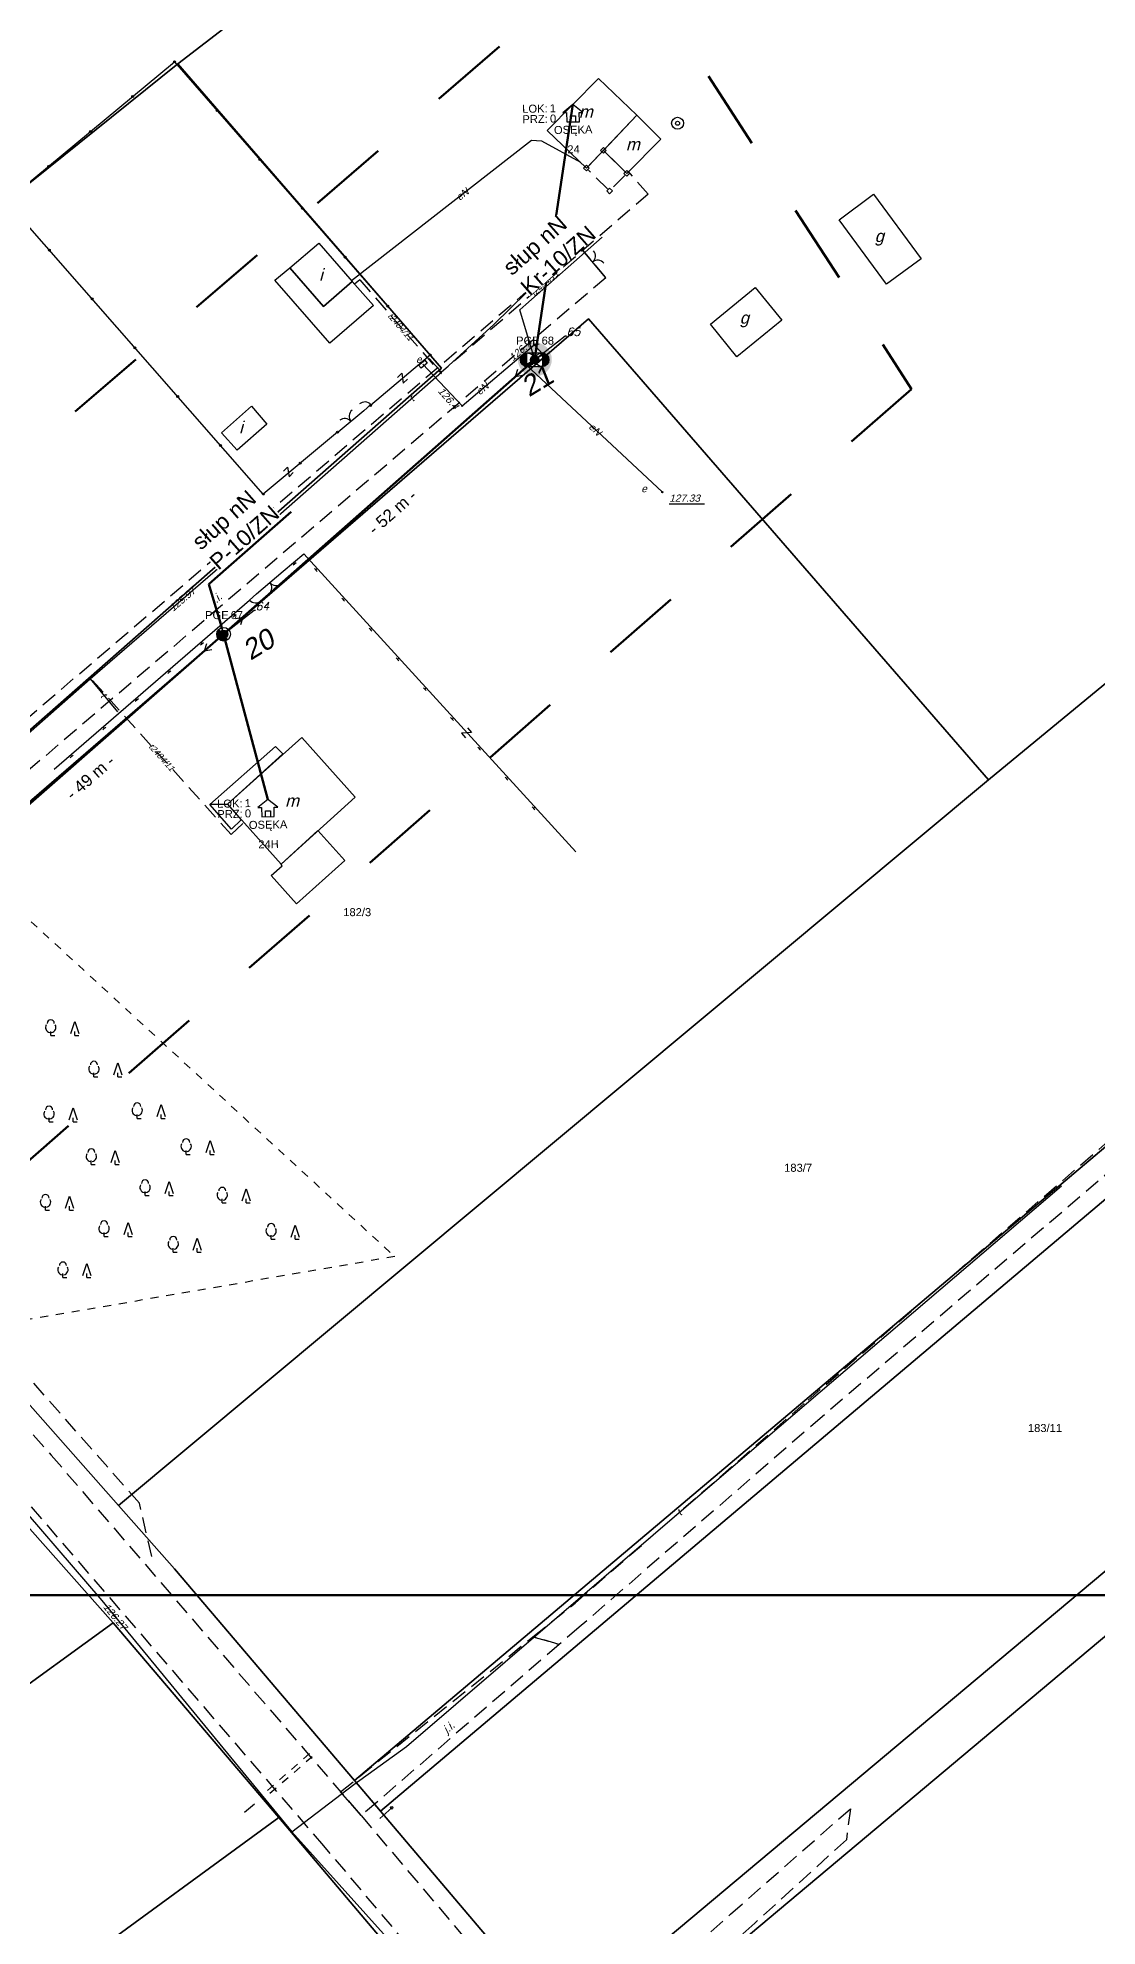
# Model space of a CAD drawing. Header units: metres. Extents: x 7542702 to 7555152, y 5804026 to 5815503.
# Drawn here: x 7544977.4 to 7545109.9, y 5807227.2 to 5807463.3 of the extents above; entities that cross this region are included whole.
import ezdxf
from ezdxf import colors
from ezdxf.entities.mleader import LeaderData, LeaderLine
from ezdxf.enums import TextEntityAlignment as Align
from ezdxf.math import Vec2, Vec3

# ---------------------------------------------------------------- set-up
doc = ezdxf.new("R2010")
doc.units = ezdxf.units.M
for name, pattern in [('4001', [0]), ('4002', [2, 1, -1]), ('4003', [3, 2, -1])]:
    doc.linetypes.add(name, pattern=pattern)
doc.layers.add('!tele', color=30, linetype='Continuous', lineweight=50, plot=False)
for name, color, linetype, lineweight in [('!trafo', 6, '4002', 50), ('_KABEL_ABONENCKI_NAPOWIETRZNY', 104, 'Continuous', 50), ('_MUFA', 202, 'Continuous', 30), ('_numery slupow etap 4 cz. 2', 7, 'Continuous', 40), ('_PA_OPCJONALNE', 1, 'Continuous', 30), ('_SIEC_NAPOWIETRZNA', 5, 'Continuous', 50), ('_SLUP_DZIERZAWIONY_ENERGETYCZNY', 1, 'Continuous', 30)]:
    doc.layers.add(name, color=color, linetype=linetype, lineweight=lineweight)
for name, color, linetype in [('_MM mufy', 3, 'Continuous'), ('_MM opisy', 7, 'Continuous'), ('_MM slupy', 5, 'Continuous'), ('Budynki', 7, 'Continuous'), ('Drogi', 135, 'Continuous'), ('Dzialki', 165, 'Continuous'), ('Elementy_budynkow', 7, 'Continuous'), ('Linie_napowietrzne', 184, 'Continuous'), ('makro-numeracja-punktow', 7, 'Continuous'), ('Ogrodzenia', 184, 'Continuous'), ('Projekty', 252, 'Continuous'), ('Roslinnosc', 104, 'Continuous'), ('Uz_Energia', 1, 'Continuous'), ('Uz_Specjalne', 7, 'Continuous'), ('Uz_Telekomunikacja', 252, 'Continuous'), ('Wody', 184, 'Continuous')]:
    doc.layers.add(name, color=color, linetype=linetype)
doc.layers.add('DIM', color=7, linetype='Continuous', plot=False)
doc.layers.get('_MUFA').off()
doc.styles.add('DYN_DIM', font='arial.ttf')
doc.styles.add('GeodText', font='romans.shx', dxfattribs={"oblique": 14.323945})
doc.styles.get("Standard").update_dxf_attribs({"font": 'arial.ttf'})
doc.dimstyles.new('opis linie', dxfattribs={"dimtxt": 1.5, "dimasz": 0.18, "dimexe": 0.18, "dimexo": 0.0625, "dimgap": 2.5, "dimtad": 4, "dimdec": 0, "dimzin": 0, "dimdsep": 46, "dimtxsty": 'Standard', "dimcen": 0.09, "dimse1": 1, "dimse2": 1, "dimsd1": 1, "dimsd2": 1, "dimclrt": 256, "dimadec": 0, "dimazin": 0, "dimtfac": 1, "dimtdec": 0, "dimtofl": 0, "dimtmove": 0, "dimatfit": 3, "dimfxl": 1, "dimtfill": 1, "dimtolj": 1, "dimtzin": 0, "dimarcsym": 0})
doc.dimstyles.get("Standard").update_dxf_attribs({"dimtxt": 0.18, "dimasz": 0.18, "dimexe": 0.18, "dimexo": 0.0625, "dimgap": 0.09, "dimtad": 0, "dimtih": 1, "dimtoh": 1, "dimdec": 4, "dimzin": 0, "dimdsep": 46, "dimtxsty": 'Standard', "dimcen": 0.09, "dimadec": 0, "dimazin": 0, "dimtfac": 1, "dimtdec": 4, "dimtofl": 0, "dimtmove": 0, "dimatfit": 3, "dimfxl": 1, "dimtolj": 1, "dimtzin": 0, "dimarcsym": 0})

# ---------------------------------------------------------------- blocks, each defined once
blk = doc.blocks.new('1291')
at = {"layer": 'Ogrodzenia', "color": 7, "linetype": 'Continuous'}
for p, q in [((-0.75, 1), (0.75, 1)), ((0.75, 1), (-0.75, -1)), ((-0.75, -1), (0.75, -1))]:
    blk.add_line(p, q, dxfattribs=at)
blk = doc.blocks.new('2284')
at = {"layer": 'Ogrodzenia', "color": 184, "linetype": 'Continuous'}
blk.add_line((0, 0), (0, 1), dxfattribs=at)
blk = doc.blocks.new('1284')
at = {"layer": 'Ogrodzenia', "color": 184, "linetype": 'Continuous'}
blk.add_arc((0, 2), 2, 270, 0, dxfattribs=at)
blk = doc.blocks.new('2283')
at = {"layer": 'Ogrodzenia', "color": 184, "linetype": 'Continuous'}
blk.add_line((0, 0), (0, 1), dxfattribs=at)
blk = doc.blocks.new('1283')
at = {"layer": 'Ogrodzenia', "color": 184, "linetype": 'Continuous'}
for centre, start, end in [((0, 2), 270, 0), ((0, -2), 0, 90)]:
    blk.add_arc(centre, 2, start, end, dxfattribs=at)
blk = doc.blocks.new('1285')
at = {"layer": 'Ogrodzenia', "color": 184, "linetype": 'Continuous'}
for p, q in [((0, 0), (0.5, 0)), ((0.5, 0.5), (0.5, -0.5))]:
    blk.add_line(p, q, dxfattribs=at)
blk = doc.blocks.new('1343')
at = {"layer": 'Budynki', "color": 7, "linetype": 'Continuous'}
for p, q in [((-0.5, 0.5), (0.5, 0.5)), ((-0.5, -0.5), (-0.5, 0.5)), ((0.5, 0.5), (0.5, -0.5)), ((0.5, -0.5), (-0.5, -0.5))]:
    blk.add_line(p, q, dxfattribs=at)
blk = doc.blocks.new('1766')
at = {"layer": 'Uz_Energia', "color": 1, "linetype": 'Continuous'}
for radius in [0.16, 0.08]:
    blk.add_circle((0, 0), radius, dxfattribs=at)
blk = doc.blocks.new('1281')
at = {"layer": 'Ogrodzenia', "color": 184, "linetype": 'Continuous'}
for radius in [0.24, 0.16, 0.08]:
    blk.add_circle((0, 0), radius, dxfattribs=at)
blk = doc.blocks.new('1433')
at = {"layer": 'Roslinnosc', "color": 104, "linetype": 'Continuous'}
for p, q in [((-3, 0), (-3, 1)), ((-3, 0), (-2, 0)), ((2, 0.5), (3, 3.5)), ((3, 3.5), (4, 0.5)), ((3, 0), (3, 1)), ((3, 0), (4, 0))]:
    blk.add_line(p, q, dxfattribs=at)
for centre, radius, start, end in [((-3, 2), 1.3, 150, 260), ((-3, 3), 0.9, 0, 180), ((-3, 2), 1.3, 280, 30)]:
    blk.add_arc(centre, radius, start, end, dxfattribs=at)
blk = doc.blocks.new('1366')
at = {"layer": 'Linie_napowietrzne', "color": 184, "linetype": 'Continuous'}
for p, q in [((0, 1), (0, 11)), ((-1, 4.8), (0, 6.5)), ((1, 4.8), (0, 6.5))]:
    blk.add_line(p, q, dxfattribs=at)
blk = doc.blocks.new('1361')
at = {"layer": 'Linie_napowietrzne', "color": 184, "linetype": 'Continuous'}
blk.add_circle((0, 0), 0.5, dxfattribs=at)
blk = doc.blocks.new('2361')
at = {"layer": 'Linie_napowietrzne', "color": 184, "linetype": 'Continuous'}
for p, q in [((0, 0.66), (0, 1)), ((0, 0.33), (0, 0.6)), ((0, 0), (0, 0.3))]:
    blk.add_line(p, q, dxfattribs=at)
blk = doc.blocks.new('1389')
at = {"layer": 'Projekty', "color": 1, "linetype": 'Continuous'}
blk.add_circle((0, 0), 0.3, dxfattribs=at)
blk = doc.blocks.new('1763')
at = {"layer": 'Uz_Energia', "color": 1, "linetype": 'Continuous'}
for radius in [0.16, 0.08]:
    blk.add_circle((0, 0), radius, dxfattribs=at)
blk = doc.blocks.new('1709')
at = {"layer": 'Uz_Specjalne', "color": 7, "linetype": 'Continuous'}
for p, q in [((-1, 0.5), (1, 0.5)), ((-1, -0.5), (-1, 0.5)), ((1, 0.5), (1, -0.5)), ((1, -0.5), (-1, -0.5))]:
    blk.add_line(p, q, dxfattribs=at)
blk = doc.blocks.new('1756')
at = {"layer": 'Uz_Telekomunikacja', "color": 220, "linetype": 'Continuous'}
for radius in [0.16, 0.08]:
    blk.add_circle((0, 0), radius, dxfattribs=at)
blk = doc.blocks.new('1651')
at = {"layer": 'Wody', "color": 184, "linetype": 'Continuous'}
for radius in [1.5, 0.5]:
    blk.add_circle((0, 0), radius, dxfattribs=at)
blk = doc.blocks.new('ADRES')
for points in [[(0.79, -2.15), (0.79, -2.15), (0.79, -0.99), (1.24, -0.99), (0, 0), (-1.24, -0.99), (-0.79, -0.99), (-0.79, -2.15), (0.79, -2.15), (0.79, -2.15)], [(-0.31, -2.15), (-0.31, -1.4), (0.31, -1.4), (0.31, -2.15)]]:
    blk.add_lwpolyline(points)
at = {"color": 212, "insert": (-3.15, -0.43), "char_height": 1, "width": 1e-16, "attachment_point": 6}
blk.add_mtext('LOK:  ', dxfattribs=at)
at = {"color": 4, "insert": (-3.15, -1.72), "char_height": 1, "width": 1e-16, "attachment_point": 6}
blk.add_mtext('PRZ: ', dxfattribs=at)
at = {"color": 7}
for tag, flags, p in [('ID_OBSZARU', 13, (29.07, 23.06)), ('WOJEWODZTWO', 13, (23.29, 19.95)), ('POWIAT', 13, (29.07, 18.51)), ('GMINA', 13, (29.07, 16.8)), ('TERC', 13, (29.07, 15.22)), ('SIMC', 13, (29.07, 13.42)), ('ULIC', 13, (29.07, 11.76)), ('SZEROKOSC_GEOGRAFICZNA', 13, (18.71, 10.18)), ('DLUGOSC_GEOGRAFICZNA', 13, (29.07, 8.25)), ('KATEGORIA_STAWKI_JEDNOSTKOWEJ_100', 13, (29.07, 4.77)), ('KWOTA_STAWKI_JEDNOSTKOWEJ_100', 13, (29.07, 2.89)), ('DOFINANSOWANIE_95', 13, (29.07, 0.87)), ('MIEJSCOWOSC', 12, (0, -3.65)), ('ULICA', 12, (0, -4.88)), ('NR_PORZADKOWY', 12, (0, -6.09))]:
    blk.add_attdef(tag, text='', height=1, dxfattribs=dict(at, flags=flags)).set_placement(p, align=Align.CENTER)
at = {"color": 1}
for tag, flags, p in [('ID_PA', 5, (29.07, 21.57)), ('RODZAJ_OBIEKTU', 5, (29.07, 6.63)), ('ZAPAS', 13, (29.07, -2.62))]:
    blk.add_attdef(tag, text='', height=1, dxfattribs=dict(at, flags=flags)).set_placement(p, align=Align.CENTER)
at = {"color": 212, "flags": 12}
blk.add_attdef('LICZBA_LOKALI', text='', height=1, dxfattribs=at).set_placement((-2.88, -0.43), align=Align.MIDDLE_LEFT)
at = {"color": 150, "flags": 12}
for tag, p in [('MUFA', (1.78, -0.93)), ('NUMER_WLOKNA', (1.86, -2.2))]:
    blk.add_attdef(tag, p, '', height=1, dxfattribs=at)
at = {"color": 7, "style": 'DYN_DIM', "flags": 13}
blk.add_attdef('ODC_FUNKCJONALNY', text='', height=1, dxfattribs=at).set_placement((29.07, -1.01), align=Align.CENTER)
at = {"color": 4, "flags": 12}
blk.add_attdef('LICZBA_SED_W_DANYM_PA', text='', height=1, dxfattribs=at).set_placement((-2.88, -1.72), align=Align.MIDDLE_LEFT)
blk = doc.blocks.new('SLUP_DZIERZAWIONY')
h = blk.add_hatch(color=256)
h.dxf.hatch_style = 1
h.paths.add_polyline_path([(0.53, 0, 1), (-0.53, 0, 1)])
at = {"lineweight": 30}
blk.add_circle((0, 0), 0.527, dxfattribs=at)
at = {"color": 7, "flags": 12}
blk.add_attdef('WLASCICIEL', text='', height=1, dxfattribs=at).set_placement((0.63, 1.89), align=Align.RIGHT)
at = {"color": 7, "style": 'DYN_DIM', "flags": 13}
blk.add_attdef('ODC_FUNKCJONALNY', text='', height=1, dxfattribs=at).set_placement((0.36, 3.33), align=Align.CENTER)
at = {"color": 7, "flags": 12}
blk.add_attdef('SLUP_NUMER', (0.87, 1.89), '', height=1, dxfattribs=at)
blk.add_attdef('TYP', text='', height=1, dxfattribs=at).set_placement((0, -2.82), align=Align.CENTER)
blk = doc.blocks.new('MUFA_II')
at = {"layer": '_MM mufy'}
h = blk.add_hatch(color=256, dxfattribs=at)
h.dxf.hatch_style = 1
h.paths.add_polyline_path([(2.15, 0.12, 1), (-2.1, -0.05, 1)])
h.paths.add_polyline_path([(-1.1, -0.01, -1), (1.15, 0.08, -1)], flags=16)
h.paths.add_polyline_path([(-0.83, 0, -1), (0.88, 0.07, -1)], flags=0)
blk = doc.blocks.new('ZN')
at = {"layer": '_MM slupy', "transparency": 33554687}
h = blk.add_hatch(color=256, dxfattribs=at)
h.dxf.hatch_style = 1
h.paths.add_polyline_path([(0, -0.86), (0, 0.86, 1)])
at = {"layer": '_MM slupy'}
blk.add_circle((0, 0), 0.857, dxfattribs=at)
blk = doc.blocks.new('R')
at = {"layer": '_MM slupy', "transparency": 33554687}
h = blk.add_hatch(color=256, dxfattribs=at)
h.dxf.hatch_style = 1
h.paths.add_polyline_path([(-0.93, -0.86), (-0.93, 0.86, 1)])
h = blk.add_hatch(color=256, dxfattribs=at)
h.dxf.hatch_style = 1
h.paths.add_polyline_path([(0.93, 0.86), (0.93, -0.86, 1)])
at = {"layer": '_MM slupy'}
for points in [[(-0.93, 0.86), (0.93, 0.86)], [(-0.93, -0.86), (0.93, -0.86)]]:
    blk.add_lwpolyline(points, dxfattribs=at)
for centre in [(-0.93, 0), (0.93, 0)]:
    blk.add_circle(centre, 0.857, dxfattribs=at)
blk = doc.blocks.new('*D170')
at = {"layer": 'Defpoints', "color": 0}
for p in [(7545039.53, 5807423.04), (7545000.13, 5807389.29), (7545000.63, 5807388.73)]:
    blk.add_point(p, dxfattribs=at)
at = {"layer": 'DIM', "insert": (7545021.74, 5807404), "char_height": 1.5, "attachment_point": 5, "rotation": 41.4125, "bg_fill": 3, "box_fill_scale": 1.1, "bg_fill_color": 9, "bg_fill_true_color": 13158600, "bg_fill_transparency": 0}
blk.add_mtext('\\A1;- 52 m -', dxfattribs=at)
blk = doc.blocks.new('*D171')
at = {"layer": 'Defpoints', "color": 0}
for p in [(7545000.63, 5807388.73), (7544963.5, 5807357.3), (7544963.99, 5807356.74)]:
    blk.add_point(p, dxfattribs=at)
at = {"layer": 'DIM', "insert": (7544983.96, 5807370.84), "char_height": 1.5, "attachment_point": 5, "rotation": 41.1239, "bg_fill": 3, "box_fill_scale": 1.1, "bg_fill_color": 9, "bg_fill_true_color": 13158600, "bg_fill_transparency": 0}
blk.add_mtext('\\A1;- 49 m -', dxfattribs=at)
blk = doc.blocks.new('q')
at = {"layer": '_MM slupy'}
blk.add_blockref('ZN', (0, 0), dxfattribs=at)
at = {"layer": '_MM opisy'}
ml = blk.add_multileader_mtext('Standard', dxfattribs=at)
ml.set_content('\\pxql;słup nN\\PP-10/ZN', color=256)
ml.set_leader_properties()
ml.build(insert=Vec2(0, 0))
ml.multileader.update_dxf_attribs({"has_text_frame": 1, "text_left_attachment_type": 5, "text_right_attachment_type": 5, "dogleg_length": 1, "arrow_head_size": 1})
ctx = ml.context
ctx.base_point, ctx.char_height, ctx.arrow_head_size, ctx.landing_gap_size, ctx.plane_origin = Vec3(3.75, 5.9), 2, 1, 1, Vec3(1.72, -1.42)
ctx.left_attachment, ctx.right_attachment = 5, 5
notes = []
notes.append((ctx, [(0, (1, 1, 0), (2.75, 5.9), (1, 0), 1, [(0, [(0, 0), (2.75, 5.9)], 0, [])])]))
ctx.mtext.insert, ctx.mtext.flow_direction = Vec3(4.75, 11.7), 5
ctx.mtext.has_bg_fill, ctx.mtext.bg_color, ctx.mtext.bg_scale_factor, ctx.mtext.bg_transparency, ctx.mtext.use_window_bg_color = 1, -1023410175, 1, 0, 1
for ctx, leaders in notes:
    for number, flags, end, landing, length, lines in leaders:
        leader = LeaderData()
        leader.index, (leader.has_last_leader_line, leader.has_dogleg_vector, leader.attachment_direction) = number, flags
        leader.last_leader_point, leader.dogleg_vector, leader.dogleg_length = Vec3(end), Vec3(landing), length
        for number, points, colour, breaks in lines:
            line = LeaderLine()
            line.index, line.vertices, line.color, line.breaks = number, Vec3.list(points), colors.encode_raw_color(colour), breaks
            leader.lines.append(line)
        ctx.leaders.append(leader)

msp = doc.modelspace()

# ---------------------------------------------------------------- linework, layer by layer
at = {"layer": '!tele'}
msp.add_lwpolyline([(7544929.19, 5807327.08), (7544963.99, 5807356.74), (7545000.63, 5807388.73), (7545039.53, 5807423.04)], dxfattribs=at)
at = {"layer": '!trafo', "ltscale": 10}
msp.add_lwpolyline([(7544082.13, 5808448.38), (7544167.59, 5808501.43), (7544481.87, 5807987.87), (7544782.88, 5807592.58), (7544936.53, 5807377.47), (7545050.37, 5807475.25), (7545086.68, 5807419.38), (7544929.65, 5807282.21), (7544686.61, 5807553.19), (7544696.16, 5807510.34), (7544647.98, 5807511.04), (7544607.69, 5807611.16), (7544447.06, 5807862.58)], close=True, dxfattribs=at)
at = {"layer": '_KABEL_ABONENCKI_NAPOWIETRZNY'}
for points in [[(7545044.3, 5807454.93), (7545039.53, 5807423.04)], [(7545006.14, 5807368.07), (7545000.63, 5807388.73), (7545039.53, 5807423.04)]]:
    msp.add_lwpolyline(points, dxfattribs=at)
at = {"layer": '_SIEC_NAPOWIETRZNA'}
msp.add_lwpolyline([(7544929.19, 5807327.08), (7544963.99, 5807356.74), (7545000.63, 5807388.73), (7545039.53, 5807423.04)], dxfattribs=at)
at = {"layer": 'Budynki', "color": 7, "linetype": '4003'}
for p, q in [((7545046.25, 5807447.24), (7545047.89, 5807448.96)), ((7545048.38, 5807448.96), (7545050.8, 5807446.57)), ((7545048.65, 5807444.39), (7545046.26, 5807446.74)), ((7545050.8, 5807446.07), (7545049.15, 5807444.39))]:
    msp.add_line(p, q, dxfattribs=at)
at = {"layer": 'Budynki', "color": 7, "linetype": '4001'}
for points in [[(7545041.09, 5807451.69, 0), (7545047.51, 5807458.17, 0), (7545052.31, 5807453.59, 0), (7545046.01, 5807446.99, 0), (7545041.09, 5807451.69, 0)], [(7545052.31, 5807453.59, 0), (7545055.31, 5807450.62, 0), (7545051.05, 5807446.32, 0), (7545048.13, 5807449.21, 0), (7545052.31, 5807453.59, 0)], [(7545077.61, 5807440.54, 0), (7545081.93, 5807443.73, 0), (7545087.87, 5807435.65, 0), (7545083.54, 5807432.47, 0), (7545077.61, 5807440.54, 0)], [(7545008.9, 5807434.53, 0), (7545012.55, 5807437.62, 0), (7545016.72, 5807432.83, 0), (7545013.11, 5807429.69, 0), (7545008.9, 5807434.53, 0)], [(7545070.45, 5807428, 0), (7545064.84, 5807423.42, 0), (7545061.51, 5807427.5, 0), (7545067.12, 5807432.08, 0), (7545070.45, 5807428, 0)], [(7545006.03, 5807415, 0), (7545002.32, 5807411.72, 0), (7545000.37, 5807413.92, 0), (7545004.1, 5807417.22, 0), (7545006.03, 5807415, 0)], [(7545010.39, 5807375.81, 0.39), (7545017.07, 5807368.35, 0.37), (7545007.81, 5807360, 127.43), (7545001.11, 5807367.47, 0.88), (7545010.39, 5807375.81, 0.39)]]:
    msp.add_polyline3d(points, dxfattribs=at)
at = {"layer": 'Drogi', "color": 8, "linetype": '4003'}
for p, q in [((7544968.9, 5807372.1), (7545045.14, 5807437.2)), ((7545045.14, 5807437.2), (7545048.42, 5807433.28)), ((7545048.42, 5807433.28), (7544972.58, 5807368.61)), ((7545073.74, 5807293), (7545146.76, 5807355.96)), ((7545148.84, 5807353.44), (7545075.53, 5807290.96)), ((7544935.24, 5807336, 126.97), (7544979.07, 5807286.12, 127.31)), ((7545044.58, 5807267.62), (7545073.74, 5807293)), ((7545075.53, 5807290.96), (7545045.12, 5807264.63, 127.47)), ((7544979.07, 5807286.12, 127.31), (7545016.43, 5807242.69, 127.48)), ((7545013.17, 5807237.28, 127.5), (7544974.89, 5807281.63, 127.32)), ((7545039.32, 5807263.4, 127.52), (7545044.58, 5807267.62)), ((7545045.12, 5807264.63, 127.47), (7545042.59, 5807262.47, 127.52)), ((7545015.26, 5807244.05, 127.31), (7545039.32, 5807263.4, 127.52)), ((7545042.59, 5807262.47, 127.52), (7545017.83, 5807241.06, 127.5)), ((7545042.59, 5807262.47, 127.52), (7545039.32, 5807263.4, 127.52)), ((7545039.32, 5807263.4, 127.52), (7545042.59, 5807262.47, 127.52)), ((7545016.43, 5807242.69, 127.48), (7545015.26, 5807244.05, 127.31)), ((7545017.83, 5807241.06, 127.5), (7545016.43, 5807242.69, 127.48)), ((7545016.43, 5807242.69, 127.48), (7545017.83, 5807241.06, 127.5)), ((7545017.83, 5807241.06, 127.5), (7545043.64, 5807210.6, 127.58)), ((7545064.01, 5807228.73, 127.29), (7545079.02, 5807241.9, 127.77)), ((7545079.02, 5807241.9, 127.77), (7545078.52, 5807238.04)), ((7545078.52, 5807238.04), (7545067.06, 5807227.62, 127.36)), ((7545039.15, 5807206.58, 127.57), (7545013.17, 5807237.28, 127.5)), ((7545043.64, 5807210.6, 127.58), (7545064.01, 5807228.73, 127.29)), ((7545067.06, 5807227.62, 127.36), (7545045.74, 5807208.08, 127.64))]:
    msp.add_line(p, q, dxfattribs=at)
at = {"layer": 'Dzialki'}
for p, q in [((7544994.89, 5807460.01), (7545026.41, 5807484.33)), ((7545026.41, 5807484.33), (7544994.89, 5807460.01)), ((7544994.89, 5807460.01), (7544897.34, 5807381.71)), ((7544897.34, 5807381.71), (7544994.89, 5807460.01)), ((7545027.9, 5807421.99), (7544994.89, 5807460.01)), ((7544994.89, 5807460.01), (7545027.9, 5807421.99)), ((7545046.26, 5807428.15), (7544970.43, 5807362.67)), ((7544970.43, 5807362.67), (7545046.26, 5807428.15)), ((7545096.3, 5807370.53), (7545046.26, 5807428.15)), ((7545046.26, 5807428.15), (7545096.3, 5807370.53)), ((7544965.58, 5807367.27), (7545027.9, 5807421.99)), ((7545027.9, 5807421.99), (7544965.58, 5807367.27)), ((7545047.12, 5807210.04), (7545292.69, 5807415.87)), ((7545292.69, 5807415.87), (7545047.12, 5807210.04)), ((7545130.44, 5807398.65), (7545096.3, 5807370.53)), ((7545096.3, 5807370.53), (7545130.44, 5807398.65)), ((7544987.48, 5807279.82), (7545096.3, 5807370.53)), ((7545096.3, 5807370.53), (7544987.48, 5807279.82)), ((7545017, 5807245.44), (7545155.2, 5807362.03)), ((7545155.2, 5807362.03), (7545017, 5807245.44)), ((7545020.24, 5807241.63), (7545159.41, 5807359.04)), ((7545159.41, 5807359.04), (7545020.24, 5807241.63)), ((7544938.55, 5807335.13), (7544987.48, 5807279.82)), ((7544987.48, 5807279.82), (7544938.55, 5807335.13)), ((7544938.55, 5807335.13), (7544987.48, 5807279.82)), ((7545186.16, 5807334.66), (7545043.05, 5807214.81)), ((7545043.05, 5807214.81), (7545186.16, 5807334.66)), ((7544994.48, 5807271.91), (7544987.48, 5807279.82)), ((7544987.48, 5807279.82), (7544994.48, 5807271.91)), ((7544987.48, 5807279.82), (7544994.48, 5807271.91)), ((7544976.39, 5807276.93), (7544986.81, 5807265.17)), ((7544986.81, 5807265.17), (7544976.39, 5807276.93)), ((7544986.81, 5807265.17), (7544976.39, 5807276.93)), ((7545017, 5807245.44), (7544994.48, 5807271.91)), ((7544994.48, 5807271.91), (7545017, 5807245.44)), ((7544994.48, 5807271.91), (7545017, 5807245.44)), ((7544986.81, 5807265.17), (7544785.65, 5807119.25)), ((7544785.65, 5807119.25), (7544986.81, 5807265.17)), ((7544986.81, 5807265.17), (7545007.52, 5807240.82)), ((7545007.52, 5807240.82), (7544986.81, 5807265.17)), ((7545007.52, 5807240.82), (7544986.81, 5807265.17)), ((7545020.24, 5807241.63), (7545017, 5807245.44)), ((7545017, 5807245.44), (7545020.24, 5807241.63)), ((7545017, 5807245.44), (7545020.24, 5807241.63)), ((7544803.37, 5807092.01), (7545007.52, 5807240.82)), ((7545007.52, 5807240.82), (7544803.37, 5807092.01)), ((7545007.52, 5807240.82), (7545027.42, 5807217.4)), ((7545027.42, 5807217.4), (7545007.52, 5807240.82)), ((7545027.42, 5807217.4), (7545007.52, 5807240.82)), ((7545043.05, 5807214.81), (7545020.24, 5807241.63)), ((7545020.24, 5807241.63), (7545043.05, 5807214.81)), ((7545020.24, 5807241.63), (7545043.05, 5807214.81))]:
    msp.add_line(p, q, dxfattribs=at)
at = {"layer": 'Elementy_budynkow', "color": 7, "linetype": '4001'}
for p, q in [((7545007.04, 5807432.99), (7545008.9, 5807434.53)), ((7545007.04, 5807432.99), (7545008.9, 5807434.53)), ((7545008.9, 5807434.53), (7545013.11, 5807429.69)), ((7545008.9, 5807434.53), (7545013.11, 5807429.69)), ((7545013.9, 5807425.11), (7545007.04, 5807432.99)), ((7545013.9, 5807425.11), (7545007.04, 5807432.99)), ((7545013.11, 5807429.69), (7545016.72, 5807432.83)), ((7545013.11, 5807429.69), (7545016.72, 5807432.83)), ((7545016.72, 5807432.83), (7545019.36, 5807429.83)), ((7545016.72, 5807432.83), (7545019.36, 5807429.83)), ((7545019.36, 5807429.83), (7545013.9, 5807425.11)), ((7545019.36, 5807429.83), (7545013.9, 5807425.11))]:
    msp.add_line(p, q, dxfattribs=at)
for points in [[(7544998.92, 5807367.46, 126.93), (7545007.13, 5807374.71, 126.93), (7545008.05, 5807373.77, 126.96), (7545001.11, 5807367.47, 0.88), (7544998.92, 5807367.46, 126.93)], [(7545001.63, 5807364.38, 126.98), (7544998.92, 5807367.46, 126.93), (7545001.11, 5807367.47, 0.88), (7545002.82, 5807365.52, 127.03), (7545001.63, 5807364.38, 126.98)], [(7545012.41, 5807364.19, 129.72), (7545015.78, 5807360.45, 129.78), (7545009.76, 5807355.03, 127), (7545006.59, 5807358.56, 127.03), (7545007.93, 5807359.78, 127.43), (7545007.81, 5807360, 127.43), (7545012.41, 5807364.19, 129.72)]]:
    msp.add_polyline3d(points, dxfattribs=at)
at = {"layer": 'Ogrodzenia', "color": 184, "linetype": '4001'}
for p, q in [((7544973.48, 5807442.84), (7544994.5, 5807460.29)), ((7544994.5, 5807460.29), (7545026.48, 5807423.63)), ((7545005.58, 5807406.23), (7544973.48, 5807442.84)), ((7545026.48, 5807423.63), (7545019.01, 5807417.33)), ((7545014.86, 5807413.97), (7545005.58, 5807406.23)), ((7545008.08, 5807396.61, 0.32), (7545010.66, 5807398.79, 0.3)), ((7545010.66, 5807398.79, 0.3), (7545044.7, 5807361.54, 0.53)), ((7544979.42, 5807371.87, 126.92), (7545003.87, 5807392.98, 0.34))]:
    msp.add_line(p, q, dxfattribs=at)
at = {"layer": 'Projekty', "linetype": '4003'}
for p, q in [((7545053.73, 5807443.73), (7545051.24, 5807446.59)), ((7545053.73, 5807443.73), (7545027.9, 5807421.5, 126.18)), ((7545017.66, 5807433.02), (7545017.01, 5807432.5)), ((7545017.66, 5807433.02), (7545027.88, 5807421.26)), ((7544984.22, 5807382.96), (7545001.56, 5807363.71)), ((7545001.56, 5807363.71), (7545003.16, 5807365.16)), ((7544990.09, 5807280.12), (7544934.88, 5807342.82)), ((7544991.64, 5807273.47), (7544990.09, 5807280.12)), ((7545004.49, 5807242.51), (7545003.24, 5807241.45)), ((7545021.66, 5807242.04), (7545019.71, 5807240.26))]:
    msp.add_line(p, q, dxfattribs=at)
at = {"layer": 'Roslinnosc', "color": 104, "linetype": '4002'}
msp.add_polyline3d([(7544971.1, 5807302.18, 0), (7544948.55, 5807327.87, 0), (7544945.62, 5807335.54, 0), (7544968.02, 5807355.84, 0), (7544972.16, 5807356.84, 0), (7545022.03, 5807310.94, 0), (7544971.1, 5807302.18, 0)], dxfattribs=at)
at = {"layer": 'Uz_Energia', "color": 1, "linetype": '4001'}
for p, q in [((7545016.61, 5807432.95), (7545039.15, 5807450.5)), ((7545039.15, 5807450.5), (7545040.39, 5807450.41)), ((7545040.39, 5807450.41), (7545045.25, 5807447.72)), ((7545030.46, 5807417.28), (7545039.49, 5807424.91)), ((7545039.49, 5807424.91), (7545040.59, 5807423.69)), ((7545025.56, 5807422.49), (7545030.46, 5807417.28)), ((7545055.51, 5807406.48), (7545038.47, 5807422.39))]:
    msp.add_line(p, q, dxfattribs=at)
at = {"layer": 'Uz_Energia', "color": 1, "linetype": 'Continuous'}
msp.add_line((7545056.37, 5807405.03), (7545060.79, 5807405.02), dxfattribs=at)
at = {"layer": 'Uz_Specjalne', "color": 7, "linetype": '4002'}
for p, q in [((7545011.39, 5807248.81, 125.77), (7545005.93, 5807244.06, 125.87)), ((7545011.71, 5807248.43, 125.77), (7545006.25, 5807243.68, 125.87))]:
    msp.add_line(p, q, dxfattribs=at)
at = {"layer": 'Uz_Telekomunikacja', "linetype": '4001'}
for p, q in [((7545034.44, 5807427.46, 126.39), (7545044.77, 5807437.55, 126.39)), ((7545027.9, 5807421.5, 126.18), (7545034.44, 5807427.46, 126.39)), ((7545027.9, 5807421.5, 126.18), (7545026.33, 5807423.19, 126.26)), ((7545002.96, 5807399.56, 125.97), (7545027.9, 5807421.5, 126.18)), ((7544983.95, 5807383.16, 125.95), (7545002.96, 5807399.56, 125.97)), ((7544974.11, 5807374.48, 126.03), (7544983.95, 5807383.16, 125.95)), ((7544983.95, 5807383.16, 125.95), (7544987.36, 5807379.01, 126.09)), ((7545066.7, 5807286.75, 126.43), (7545105.45, 5807319.77, 126.61)), ((7544966.34, 5807290.03, 126.25), (7544985.41, 5807267.95, 126.22)), ((7545023.5, 5807249.7, 126.37), (7545066.7, 5807286.75, 126.43)), ((7544985.41, 5807267.95, 126.22), (7545009.17, 5807239.02, 126.33)), ((7545016.9, 5807244.95, 126.14), (7545023.5, 5807249.7, 126.37)), ((7545009.17, 5807239.02, 126.33), (7545016.9, 5807244.95, 126.14)), ((7545009.17, 5807239.02, 126.33), (7545036.4, 5807208.82, 126.21))]:
    msp.add_line(p, q, dxfattribs=at)

# ---------------------------------------------------------------- block references
at = {"layer": '_MUFA'}
msp.add_blockref('MUFA_II', (7545039.53, 5807423.04), dxfattribs=at)
at = {"layer": '_PA_OPCJONALNE'}
ref = msp.add_blockref('ADRES', (7545044.3, 5807454.93), dxfattribs=dict(at, rotation=1))
ref.add_attrib('MIEJSCOWOSC', 'OSĘKA', dxfattribs={"layer": '0', "color": 7, "height": 1, "rotation": 1, "flags": 12}).set_placement((7545044.36, 5807451.29), align=Align.CENTER)
ref.add_attrib('NR_PORZADKOWY', '24', dxfattribs={"layer": '0', "color": 7, "height": 1, "rotation": 1, "flags": 12}).set_placement((7545044.41, 5807448.84), align=Align.CENTER)
ref.add_attrib('LICZBA_LOKALI', '1', (7545041.43, 5807453.97), dxfattribs={"layer": '0', "color": 212, "height": 1, "rotation": 1, "flags": 12})
ref.add_attrib('LICZBA_SED_W_DANYM_PA', '0', (7545041.46, 5807452.68), dxfattribs={"layer": '0', "color": 4, "height": 1, "rotation": 1, "flags": 12})
ref = msp.add_blockref('ADRES', (7545006.14, 5807368.07), dxfattribs=dict(at, rotation=1))
ref.add_attrib('MIEJSCOWOSC', 'OSĘKA', dxfattribs={"layer": '0', "color": 7, "height": 1, "rotation": 1, "flags": 12}).set_placement((7545006.2, 5807364.43), align=Align.CENTER)
ref.add_attrib('NR_PORZADKOWY', '24H', dxfattribs={"layer": '0', "color": 7, "height": 1, "rotation": 1, "flags": 12}).set_placement((7545006.25, 5807361.98), align=Align.CENTER)
ref.add_attrib('LICZBA_LOKALI', '1', (7545003.27, 5807367.11), dxfattribs={"layer": '0', "color": 212, "height": 1, "rotation": 1, "flags": 12})
ref.add_attrib('LICZBA_SED_W_DANYM_PA', '0', (7545003.29, 5807365.83), dxfattribs={"layer": '0', "color": 4, "height": 1, "rotation": 1, "flags": 12})
at = {"layer": '_SLUP_DZIERZAWIONY_ENERGETYCZNY'}
for p, values in [((7545039.53, 5807423.04), {'WLASCICIEL': 'PGE', 'SLUP_NUMER': '68'}), ((7545000.63, 5807388.73), {'WLASCICIEL': 'PGE', 'SLUP_NUMER': '67'})]:
    msp.add_blockref('SLUP_DZIERZAWIONY', p, dxfattribs=at).add_auto_attribs(values)
at = {"layer": 'Budynki', "color": 7, "xscale": 0.5, "yscale": 0.5, "zscale": 0.5}
for p, rotation in [((7545048.13, 5807449.21), 225.2958449999999), ((7545046.01, 5807446.99), 316.319946), ((7545051.05, 5807446.32), 135.396962), ((7545048.9, 5807444.14), 45.39926700000001)]:
    msp.add_blockref('1343', p, dxfattribs=dict(at, rotation=rotation))
at = {"layer": 'Linie_napowietrzne', "color": 184, "xscale": 0.5, "yscale": 0.5, "zscale": 0.5}
for name, p, rotation in [('1366', (7545039.53, 5807423.04), 131.412459), ('1366', (7545039.53, 5807423.04), 131.412459), ('1361', (7545039.53, 5807423.04), 311.412459), ('1361', (7545039.53, 5807423.04), 311.412459), ('1366', (7545000.63, 5807388.73), 311.412459), ('1366', (7545000.63, 5807388.73), 311.412459), ('1366', (7545000.63, 5807388.73), 131.12387), ('1366', (7545000.63, 5807388.73), 131.12387), ('1361', (7545000.63, 5807388.73), 311.12387), ('1361', (7545000.63, 5807388.73), 311.412459), ('1361', (7545000.63, 5807388.73), 311.12387), ('1361', (7545000.63, 5807388.73), 311.412459)]:
    msp.add_blockref(name, p, dxfattribs=dict(at, rotation=rotation))
for p in [(7545038.47, 5807422.39), (7545038.47, 5807422.39), (7545040.59, 5807423.69), (7545040.59, 5807423.69), (7545000.63, 5807388.73, 127.04), (7545000.63, 5807388.73, 127.04)]:
    msp.add_blockref('1361', p, dxfattribs=at)
at = {"layer": 'Linie_napowietrzne', "color": 184, "xscale": 0.5, "yscale": 2.486845, "rotation": 121.51694}
msp.add_blockref('2361', (7545040.59, 5807423.69), dxfattribs=at)
msp.add_blockref('2361', (7545040.59, 5807423.69), dxfattribs=at)
at = {"layer": 'Ogrodzenia', "color": 184, "xscale": 0.5, "yscale": 0.5, "zscale": 0.5}
for p in [(7544994.5, 5807460.29), (7544994.5, 5807460.29), (7544989.25, 5807455.93), (7544999.83, 5807454.18), (7544983.99, 5807451.57), (7545005.16, 5807448.07), (7544978.74, 5807447.2), (7545010.49, 5807441.96), (7544978.83, 5807436.74), (7545015.82, 5807435.85), (7544984.18, 5807430.64), (7545021.15, 5807429.74), (7544989.53, 5807424.54), (7545026.48, 5807423.63), (7545026.48, 5807423.63), (7544994.88, 5807418.43), (7545019.01, 5807417.33), (7545000.23, 5807412.33), (7545014.86, 5807413.97), (7545010.22, 5807410.1), (7545005.58, 5807406.23), (7545005.58, 5807406.23)]:
    msp.add_blockref('1281', p, dxfattribs=at)
at = {"layer": 'Ogrodzenia', "color": 184, "xscale": 0.5}
for name, p, yscale, rotation in [('2283', (7545048.42, 5807433.28), 5.111243, 39.92039200000001), ('2284', (7545019.05, 5807417.43), 1.168461, 131.87787), ('2283', (7545018.18, 5807416.65), 4.185702, 129.279776), ('2283', (7545004.74, 5807393.76, 0.3), 4.390683, 310.4739080000001), ('2284', (7545003.87, 5807392.98, 0.34), 1.168461, 311.8778700000001)]:
    msp.add_blockref(name, p, dxfattribs=dict(at, yscale=yscale, rotation=rotation))
at = {"layer": 'Ogrodzenia', "color": 184}
for name, p, xscale, yscale, zscale, rotation in [('1283', (7545046.78, 5807435.24), 0.5, 0.5, 0.5, 39.92039200000001), ('1284', (7545019.05, 5807417.43), 0.5, 0.5, 0.5, 131.87787), ('1283', (7545016.56, 5807415.33), 0.5, 0.5, 0.5, 129.279776), ('1283', (7545006.41, 5807395.18), 0.5, 0.5, 0.5, 310.4739080000001), ('1285', (7545009.37, 5807397.7), 0.4999999999999998, 0.4999999999999998, 0.4999999999999998, 310.196514), ('1285', (7545012.36, 5807396.93), 0.5, 0.5, 0.5, 222.4218639999999), ('1284', (7545003.87, 5807392.98), 0.5, 0.5, 0.5, 311.8778700000001), ('1285', (7545001.83, 5807391.22), 0.5, 0.5, 0.5, 310.807151), ('1285', (7545015.77, 5807393.2), 0.5, 0.5, 0.5, 222.4218639999999), ('1285', (7545019.17, 5807389.48), 0.5, 0.5, 0.5, 222.4218639999999), ('1285', (7544997.76, 5807387.7), 0.5, 0.5, 0.5, 310.807151), ('1285', (7544993.68, 5807384.18), 0.5, 0.5, 0.5, 310.807151), ('1285', (7545022.57, 5807385.75), 0.5, 0.5, 0.5, 222.4218639999999), ('1285', (7545025.98, 5807382.03), 0.5, 0.5, 0.5, 222.4218639999999), ('1285', (7544989.61, 5807380.67), 0.5, 0.5, 0.5, 310.807151), ('1285', (7544985.53, 5807377.15), 0.5, 0.5, 0.5, 310.807151), ('1285', (7545029.38, 5807378.3), 0.5, 0.5, 0.5, 222.4218639999999), ('1285', (7545032.79, 5807374.58), 0.5, 0.5, 0.5, 222.4218639999999), ('1285', (7544981.46, 5807373.63), 0.5, 0.5, 0.5, 310.807151), ('1285', (7545036.19, 5807370.85), 0.5, 0.5, 0.5, 222.4218639999999), ('1285', (7545039.59, 5807367.13), 0.5, 0.5, 0.5, 222.4218639999999)]:
    msp.add_blockref(name, p, dxfattribs=dict(at, xscale=xscale, yscale=yscale, zscale=zscale, rotation=rotation))
at = {"layer": 'Ogrodzenia', "color": 7, "xscale": 0.5, "yscale": 0.5, "zscale": 0.5}
for p, rotation in [((7545022.99, 5807420.72), 44.766141), ((7545008.72, 5807409.01), 45.24381), ((7545031.01, 5807376.41), 311.1493609999999)]:
    msp.add_blockref('1291', p, dxfattribs=dict(at, rotation=rotation))
at = {"layer": 'Projekty', "xscale": 0.5, "yscale": 0.5, "zscale": 0.5}
msp.add_blockref('1389', (7545021.66, 5807242.04), dxfattribs=at)
at = {"layer": 'Roslinnosc', "color": 104, "xscale": 0.5, "yscale": 0.5, "zscale": 0.5}
for p in [(7544980.5, 5807338.59), (7544985.91, 5807333.4), (7544980.29, 5807327.78), (7544991.32, 5807328.2), (7544997.44, 5807323.72), (7544985.58, 5807322.47), (7544992.3, 5807318.58), (7544979.85, 5807316.74), (7545001.96, 5807317.64), (7544987.17, 5807313.45), (7544995.83, 5807311.51), (7545008.07, 5807313.13), (7544982.03, 5807308.31)]:
    msp.add_blockref('1433', p, dxfattribs=at)
at = {"layer": 'Uz_Energia', "color": 1, "xscale": 0.5, "yscale": 0.5, "zscale": 0.5}
for name, p in [('1766', (7545039.49, 5807424.91)), ('1766', (7545030.46, 5807417.28)), ('1763', (7545055.51, 5807406.48)), ('1766', (7545055.51, 5807406.48))]:
    msp.add_blockref(name, p, dxfattribs=at)
at = {"layer": 'Uz_Specjalne', "color": 7, "xscale": 0.5, "yscale": 0.5, "zscale": 0.5, "rotation": 220.306518}
msp.add_blockref('1709', (7545025.56, 5807422.49), dxfattribs=at)
at = {"layer": 'Uz_Telekomunikacja', "xscale": 0.5, "yscale": 0.5, "zscale": 0.5}
for p in [(7544995.38, 5807393.02), (7544986.98, 5807266.03)]:
    msp.add_blockref('1756', p, dxfattribs=at)
at = {"layer": 'Wody', "color": 184, "xscale": 0.5, "yscale": 0.5, "zscale": 0.5}
msp.add_blockref('1651', (7545057.41, 5807452.59), dxfattribs=at)

# ---------------------------------------------------------------- texts
at = {"layer": 'Budynki', "color": 7, "oblique": 15}
for s, p in [('m', (7545045.06, 5807453.29)), ('m', (7545050.94, 5807449.21)), ('g', (7545082.06, 5807437.75)), ('i', (7545012.57, 5807432.91)), ('g', (7545065.18, 5807427.54)), ('i', (7545002.57, 5807413.86)), ('m', (7545008.31, 5807367.16))]:
    msp.add_text(s, height=1.5, rotation=359.97, dxfattribs=at).set_placement(p)
at = {"layer": 'Drogi', "color": 8, "oblique": 15}
for rotation, p in [(40.4548, (7544999.48, 5807392.34)), (40.85, (7545028.58, 5807251.27))]:
    msp.add_text('j.i. ', height=1, rotation=rotation, dxfattribs=at).set_placement(p)
at = {"layer": 'Dzialki'}
for s, p in [('182/3', (7545015.59, 5807353.49)), ('183/7', (7545070.74, 5807321.54)), ('183/11', (7545101.23, 5807289.01))]:
    msp.add_text(s, height=1, dxfattribs=at).set_placement(p)
at = {"layer": 'makro-numeracja-punktow', "color": 6, "char_height": 1, "attachment_point": 7, "line_spacing_factor": 0.8, "style": 'GeodText'}
for s, insert in [('65', (7545043.53, 5807426.04)), ('64', (7545004.63, 5807391.73))]:
    msp.add_mtext(s, dxfattribs=dict(at, insert=insert))
at = {"layer": 'Projekty', "oblique": 15}
for rotation, p in [(41.2694, (7545039.48, 5807430.93)), (310.9953, (7545021.1, 5807428.48)), (312.0087, (7544991.19, 5807374.65))]:
    msp.add_text('t2484/11', height=0.77, rotation=rotation, dxfattribs=at).set_placement(p)
at = {"layer": 'Uz_Energia', "color": 1, "oblique": 15}
for s, rotation, p in [('eN', 37.9014, (7545030.13, 5807442.86)), ('126.7', 40.3331, (7545036.79, 5807422.81)), ('eN', 40.1965, (7545032.66, 5807418.55)), ('126.4', 311.5318, (7545027.35, 5807419.09)), ('eN', 316.9714, (7545046.2, 5807414.56)), ('e', 359.97, (7545052.87, 5807406.48)), ('127.33', 359.97, (7545056.37, 5807405.29))]:
    msp.add_text(s, height=0.9, rotation=rotation, dxfattribs=at).set_placement(p)
at = {"layer": 'Uz_Specjalne', "color": 7, "oblique": 15}
msp.add_text('e', height=0.9, rotation=359.97, dxfattribs=at).set_placement((7545024.7, 5807422.63))
at = {"layer": 'Uz_Telekomunikacja', "oblique": 15}
for s, rotation, p in [('t', 41.3385, (7545024.3, 5807417.73)), ('125.97', 40.7845, (7544994.31, 5807391.5)), ('t', 309.4095, (7544985.16, 5807380.98)), ('t', 40.6177, (7545057.76, 5807278.49)), ('126.27', 309.396, (7544985.5, 5807267.13))]:
    msp.add_text(s, height=0.9, rotation=rotation, dxfattribs=at).set_placement(p)

# ---------------------------------------------------------------- leaders
at = {"layer": 'makro-numeracja-punktow', "color": 6, "has_arrowhead": 0, "annotation_type": 0, "has_hookline": 1, "hookline_direction": 0}
for points, text_width in [([(7545039.53, 5807423.04), (7545043.35, 5807426.04), (7545043.53, 5807426.04)], 1.65), ([(7545000.63, 5807388.73), (7545004.45, 5807391.73), (7545004.63, 5807391.73)], 1.62)]:
    msp.add_leader(points, dimstyle='Standard', dxfattribs=dict(at, text_width=text_width))

# ---------------------------------------------------------------- next in the draw order: block references
at = {"layer": '!tele', "rotation": 41.41245934085853}
msp.add_blockref('q', (7545000.63, 5807388.73), dxfattribs=at)

# ---------------------------------------------------------------- next in the draw order: leaders
at = {"layer": '_MM opisy'}
ml = msp.add_multileader_mtext('Standard', dxfattribs=at)
ml.set_content('\\pxql;słup nN\\PKr-10/ZN', color=256)
ml.set_leader_properties()
ml.build(insert=Vec2(0, 0))
ml.multileader.update_dxf_attribs({"has_text_frame": 1, "text_left_attachment_type": 5, "text_right_attachment_type": 5, "dogleg_length": 1, "arrow_head_size": 1})
ctx = ml.context
ctx.base_point, ctx.char_height, ctx.arrow_head_size, ctx.landing_gap_size, ctx.plane_origin, ctx.plane_x_axis, ctx.plane_y_axis = Vec3(7545038.44, 5807429.95), 2, 1, 1, Vec3(7545041.76, 5807423.11), Vec3(0.749967, 0.661475), Vec3(-0.661475, 0.749967)
ctx.left_attachment, ctx.right_attachment = 5, 5
notes = []
notes.append((ctx, [(0, (1, 1, 0), (7545037.69, 5807429.29), (0.749967, 0.661475), 1, [(0, [(7545039.53, 5807423.04), (7545037.69, 5807429.29)], 0, [])])]))
ctx.mtext.insert, ctx.mtext.text_direction, ctx.mtext.flow_direction = Vec3(7545035.35, 5807434.96), Vec3(0.749967, 0.661475), 5
ctx.mtext.has_bg_fill, ctx.mtext.bg_color, ctx.mtext.bg_scale_factor, ctx.mtext.bg_transparency, ctx.mtext.use_window_bg_color = 1, -1023410175, 1, 0, 1
for ctx, leaders in notes:
    for number, flags, end, landing, length, lines in leaders:
        leader = LeaderData()
        leader.index, (leader.has_last_leader_line, leader.has_dogleg_vector, leader.attachment_direction) = number, flags
        leader.last_leader_point, leader.dogleg_vector, leader.dogleg_length = Vec3(end), Vec3(landing), length
        for number, points, colour, breaks in lines:
            line = LeaderLine()
            line.index, line.vertices, line.color, line.breaks = number, Vec3.list(points), colors.encode_raw_color(colour), breaks
            leader.lines.append(line)
        ctx.leaders.append(leader)

# ---------------------------------------------------------------- next in the draw order: block references
at = {"layer": '!trafo'}
msp.add_blockref('R', (7545039.53, 5807423.04), dxfattribs=at)

# ---------------------------------------------------------------- next in the draw order: dimensions: what is measured, and where the dimension line sits
at = {"layer": 'DIM'}
dim = msp.add_aligned_dim(p1=(7545039.53, 5807423.04), p2=(7545000.63, 5807388.73), distance=-0.75, dimstyle='opis linie', override={"dimpost": '- <> m -'}, dxfattribs=at)
dim.commit()
dim.dimension.update_dxf_attribs({"geometry": '*D170', "text_midpoint": (7545021.74, 5807404)})

# ---------------------------------------------------------------- next in the draw order: texts
at = {"layer": '_numery slupow etap 4 cz. 2', "oblique": 10}
for s, p in [('21', (7545038.82, 5807418.32)), ('20', (7545003.98, 5807385.39))]:
    msp.add_text(s, height=2.5, rotation=31.4741, dxfattribs=at).set_placement(p)

# ---------------------------------------------------------------- next in the draw order: dimensions: what is measured, and where the dimension line sits
at = {"layer": 'DIM'}
dim = msp.add_aligned_dim(p1=(7545000.63, 5807388.73), p2=(7544963.99, 5807356.74), distance=-0.75, dimstyle='opis linie', override={"dimpost": '- <> m -'}, dxfattribs=at)
dim.commit()
dim.dimension.update_dxf_attribs({"geometry": '*D171', "text_midpoint": (7544983.96, 5807370.84)})

# ---------------------------------------------------------------- next in the draw order: linework, layer by layer
at = {"layer": 'Defpoints', "color": 4, "lineweight": 70}
msp.add_lwpolyline([(7544726.39, 5807552), (7545118.9, 5807552), (7545118.9, 5807268.6), (7544726.39, 5807268.6)], close=True, dxfattribs=at)

doc.saveas('drawing.dxf')
